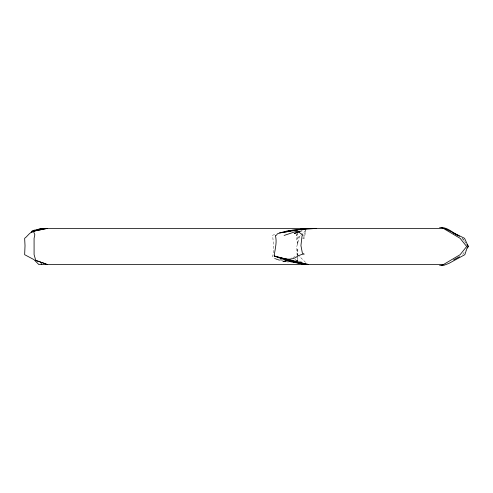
<?xml version="1.0" encoding="UTF-8"?>
<svg xmlns="http://www.w3.org/2000/svg" width="493" height="493" viewBox="0 0 493 493"><rect width="100%" height="100%" fill="white"/><g stroke="black" fill="none" stroke-linecap="round" stroke-linejoin="round"><path stroke-width="0.37" stroke-dasharray="2.46 1.85" d="M297.778 260.353L297.827 248.189L297.827 254.955M306.024 229.109L304.31 238.316L302.258 238.316M297.285 233.355L296.336 238.316L297.827 244.811L297.827 233.528M303.515 238.316L305.586 230.527M296.786 233.848L296.151 235.241L299.411 236.603L296.731 246.777L297.088 255.004M462.742 254.4L465.306 250.758M297.655 238.316L305.728 230.49M290.888 258.32L291.591 257.981M292.947 257.494L296.429 256.04M299.818 231.346L301.895 230.545M274.607 234.532L272.709 235.241C272.839 242.297 275.267 249.168 272.58 256.181L273.295 257.79C277.898 260.236 283.105 261.703 288.337 261.956M299.954 231.636L303.509 230.484M283.105 261.358L286.766 261.728M286.667 261.746L282.902 261.315L288.195 262.029M283.222 260.261L275.026 258.776L282.52 260.23M301.377 261.826L294.266 259.515L299.122 261.389M297.655 254.684L307.342 264.075M461.966 237.99L465.768 243.129M462.742 238.6L465.306 242.242M297.827 255.707L297.827 260.976"/><path stroke-width="0.74" d="M42.743 229.011L44.9 228.401L34.202 230.237L33.413 231.235L34.843 234.779L34.079 238.316L34.091 254.684L35.798 260.495L47.427 264.599L42.065 262.43M466.791 248.879L464.819 254.684L448.92 263.391L443.873 265.32L439.608 265.32M41.652 264.599L40.722 261.888M467.013 248.324L468.295 246.5L464.56 238.316L444.526 228.401M467.037 248.158L468.35 246.5L467.037 244.842M459.519 256.668L453.603 259.885M33.228 231.433C29.426 232.413 27.67 236.239 24.65 238.316L25.02 245.705L24.65 254.684L33.881 259.583L38.922 264.599L443.361 264.599L460.111 254.684L466.668 246.5L460.111 238.316L443.361 228.401L40.555 228.401L35.231 230.607M441.691 265.32L443.737 264.494M299.818 231.346L294.266 233.485L299.245 231.87M284.104 235.444L297.174 231.075M303.713 228.888L305.167 228.401L296.151 230.009M34.109 231.445L31.232 232.258L32.31 230.742L34.202 230.237M47.008 228.401L33.413 231.235L47.427 228.401M290.888 230.946L279.611 232.955L277.294 233.904L276.561 235.161L275.371 235.481C277.288 242.568 274.891 249.064 274.2 256.003L289.816 261.629L306.03 264.599L284.104 259.663L305.167 264.599M292.392 230.681L294.648 230.28M295.486 230.441L279.611 232.955L288.202 230.681L308.335 228.401L301.531 229.479M316.167 228.401L288.725 230.613C292.238 230.194 296.016 229.966 299.159 231.889L299.719 232.813L303.189 235.161L302.043 235.944L300.933 245.582L302.4 253.217L304.249 254.117L302.215 254.271L297.673 256.003L295.751 257.537C288.978 261.142 281.016 257.864 274.219 256.009L308.335 264.599L279.352 257.537M439.608 227.68C446.787 226.601 452.21 232.277 457.886 235.592M35.798 260.495L40.019 261.691M441.691 227.68L443.737 228.505M453.603 233.115L459.519 236.332M467.013 244.676L468.295 246.5M311.484 228.401L309.98 228.53L311.484 228.401"/></g></svg>
